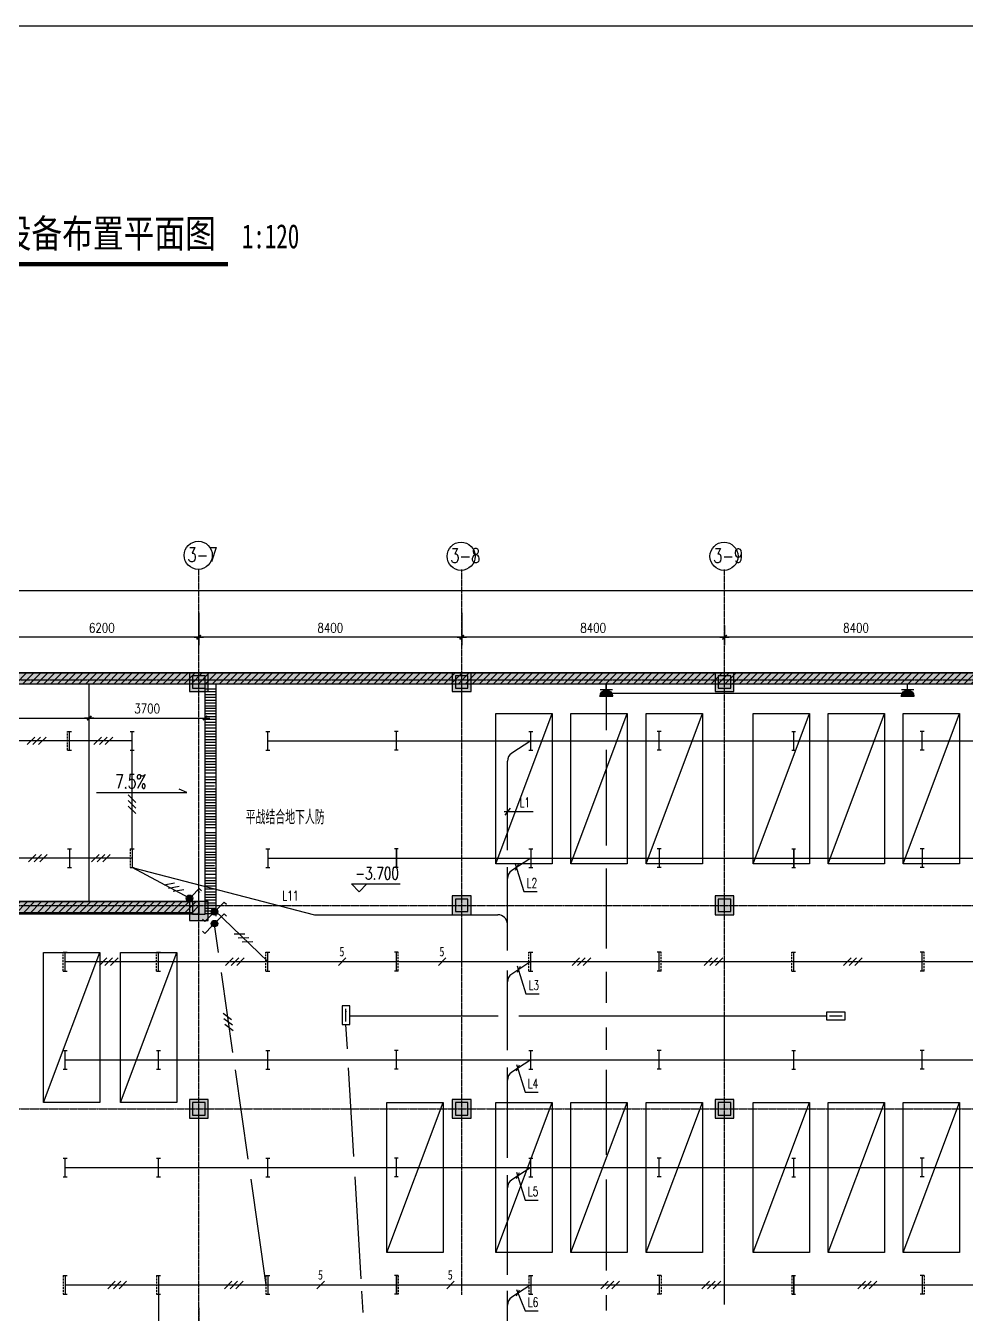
# Model space of a CAD drawing. Extents: x -170759 to 304867, y -311201 to 112352.
# Drawn here: x -56046 to -25995, y -109098 to -67941 of the extents above; entities that cross this region are included whole.
import ezdxf
from ezdxf.enums import TextEntityAlignment as Align

# ---------------------------------------------------------------- set-up
doc = ezdxf.new("R2010")
doc.units = 0
for name, pattern in [('DASHED', [0.75, 0.5, -0.25]), ('DOT2', [0.125, 0, -0.125]), ('DOTE', [2.42, 2, -0.2, 0.02, -0.2])]:
    doc.linetypes.add(name, pattern=pattern)
doc.layers.get('0').update_dxf_attribs({"linetype": 'CONTINUOUS'})
doc.layers.get('DEFPOINTS').update_dxf_attribs({"linetype": 'CONTINUOUS'})
for name, color, linetype in [('4', 2, 'DOT2'), ('AXIS', 3, 'CONTINUOUS'), ('DOTE', 251, 'CONTINUOUS'), ('EQUIP', 3, 'CONTINUOUS'), ('JJU', 251, 'CONTINUOUS'), ('PUB_DIM', 3, 'CONTINUOUS'), ('STAIR', 2, 'CONTINUOUS'), ('TC', 253, 'CONTINUOUS'), ('TEXT', 6, 'CONTINUOUS'), ('TXT', 3, 'CONTINUOUS'), ('WALL', 7, 'CONTINUOUS'), ('WIRE', 1, 'CONTINUOUS'), ('ZHU', 251, 'CONTINUOUS'), ('柱子', 170, 'CONTINUOUS'), ('标注', 7, 'CONTINUOUS')]:
    doc.layers.add(name, color=color, linetype=linetype)
doc.styles.add('-黑体', font='SIMHEI.TTF', dxfattribs={"width": 0.8})
doc.styles.add('DIM_FONT', font='SIMPLEX.shx', dxfattribs={"width": 0.8})
doc.styles.add('HZFS', font='txt.shx', dxfattribs={"width": 0.8, "bigfont": 'msi_fsx.shx'})
doc.styles.add('HZTXT', font='txt.shx', dxfattribs={"width": 0.8, "bigfont": 'hztxt.shx'})
doc.styles.add('SONG', font='SimSun.ttf', dxfattribs={"height": 600})
doc.styles.add('STYLE1', font='txt.shx', dxfattribs={"width": 0.8, "bigfont": 'HZTXT.shx'})
doc.dimstyles.new('AXIS', dxfattribs={"dimtxt": 300, "dimasz": 1, "dimexe": 250, "dimexo": 300, "dimgap": 150, "dimtad": 1, "dimdec": 0, "dimdsep": 46, "dimtxsty": 'DIM_FONT', "dimblk": '_DIMX', "dimblk1": '_DIMX', "dimblk2": '_DIMX', "dimcen": 2.5, "dimse1": 1, "dimse2": 1, "dimclrd": 3, "dimclre": 3, "dimclrt": 7, "dimadec": 0, "dimazin": 0, "dimtfac": 1, "dimtdec": 0, "dimtix": 1, "dimtmove": 2, "dimatfit": 3, "dimldrblk": '_DIMX', "dimfxl": 0, "dimtolj": 1, "dimtzin": 0, "dimarcsym": 0})
doc.dimstyles.new('NORMAL', dxfattribs={"dimtxt": 300, "dimasz": 1, "dimexe": 250, "dimexo": 300, "dimgap": 150, "dimtad": 1, "dimdec": 0, "dimzin": 0, "dimdsep": 46, "dimtxsty": 'DIM_FONT', "dimblk": '_DIMX', "dimblk1": '_DIMX', "dimblk2": '_DIMX', "dimsah": 1, "dimcen": 2.5, "dimclrt": 7, "dimadec": 0, "dimazin": 0, "dimtfac": 1, "dimtdec": 0, "dimtix": 1, "dimtmove": 2, "dimatfit": 3, "dimldrblk": '_DIMX', "dimfxl": 0, "dimtolj": 1, "dimtzin": 0, "dimarcsym": 0})
pattern_1 = [(50, (-108706.48, -140644.84), (364.3693, -31.8782), [38.1, -419.1]), (355, (-108706.48, -140644.84), (-70.4857, 382.1133), [30.48, -335.28]), (100.451, (-108676.1, -140647.5), (293.885, 350.2334), [32.38, -356.18]), (46.1842, (-108706.5, -140543.24), (542.158, -84.0847), [57.15, -628.65]), (96.6356, (-108661.3, -140550.25), (474.8085, 494.851), [48.57, -534.27]), (351.184, (-108706.5, -140543.24), (474.8092, 494.8502), [45.72, -502.92]), (21, (-108655.68, -140568.64), (303.2298, -204.531), [38.1, -419.1]), (326, (-108655.68, -140568.64), (123.604, 368.3759), [30.48, -335.28]), (71.4514, (-108630.4, -140585.7), (426.833, 163.8457), [32.38, -356.18]), (37.5, (-108706.48, -140644.84), (6.1772, 169.11008), [0, -331.216, 0, -340.36, 0, -336.55]), (7.5, (-108706.48, -140644.84), (133.63933, 200.36115), [0, -194.056, 0, -323.596, 0, -128.27]), (327.5, (-108819.76, -140644.84), (271.18119, -11.45749), [0, -127, 0, -396.24, 0, -525.78]), (317.5, (-108870.56, -140644.84), (296.25836, 50.853), [0, -165.1, 0, -263.144, 0, -373.38])]

# ---------------------------------------------------------------- blocks, each defined once
blk = doc.blocks.new('_DIMX')
blk.add_line((-150, 0), (150, 0))
at = {"const_width": 50}
blk.add_lwpolyline([(-70, -70), (70, 70)], dxfattribs=at)
blk = doc.blocks.new('*D688')
at = {"layer": 'DEFPOINTS', "color": 0}
for p in [(-98716, -85992), (-98716, -86769), (-16916, -86500)]:
    blk.add_point(p, dxfattribs=at)
at = {"layer": 'TC', "color": 0, "lineweight": -2}
for p, q in [((-98716, -86469), (-98716, -85742)), ((-16917, -85992), (-98715, -85992)), ((-16916, -86200), (-16916, -85742))]:
    blk.add_line(p, q, dxfattribs=at)
at = {"layer": 'TC', "color": 0, "lineweight": -2, "rotation": 180}
blk.add_blockref('_DIMX', (-98716, -85992), dxfattribs=at)
at = {"layer": 'TC', "color": 0, "lineweight": -2}
blk.add_blockref('_DIMX', (-16916, -85992), dxfattribs=at)
at = {"layer": 'TC', "color": 7, "insert": (-58490, -85692), "char_height": 300, "attachment_point": 5, "style": 'DIM_FONT'}
blk.add_mtext('\\A1;81800', dxfattribs=at)
blk = doc.blocks.new('*D737')
at = {"layer": 'DEFPOINTS', "color": 0}
for p in [(-42116, -86396, 0), (-33716, -86800, 0), (-42116, -87474)]:
    blk.add_point(p, dxfattribs=at)
at = {"layer": 'TC', "color": 0, "lineweight": -2}
for p, q in [((-42116, -86696), (-42116, -87724)), ((-33717, -87474), (-42115, -87474))]:
    blk.add_line(p, q, dxfattribs=at)
at = {"layer": 'TC', "color": 0, "lineweight": -2, "rotation": 180}
blk.add_blockref('_DIMX', (-42116, -87474), dxfattribs=at)
at = {"layer": 'TC', "color": 0, "lineweight": -2}
blk.add_blockref('_DIMX', (-33716, -87474), dxfattribs=at)
at = {"layer": 'TC', "color": 7, "insert": (-37916, -87174), "char_height": 300, "attachment_point": 5, "style": 'DIM_FONT'}
blk.add_mtext('\\A1;8400', dxfattribs=at)
blk = doc.blocks.new('_LINKPT1')
blk.add_line((0, 0), (0, 0))
blk = doc.blocks.new('M_Y4YTM')
for p, q in [((-1.2, 0.25), (-1.2, -0.25)), ((-1.2, 0), (1.2, 0)), ((1.2, 0.25), (1.2, -0.25))]:
    blk.add_line(p, q)
at = {"const_width": 0.14}
blk.add_lwpolyline([(-1.2, 0), (1.2, 0)], dxfattribs=at)
at = {"xscale": 0.002, "yscale": 0.002, "zscale": 0.002}
for p in [(-1.2, 0), (0, 0), (1.2, 0)]:
    blk.add_blockref('_LINKPT1', p, dxfattribs=at)
at = {"width": 0.8, "flags": 9}
blk.add_attdef('A', (0, 0), '', height=0.00002, dxfattribs=at)
blk = doc.blocks.new('_Y1QMM')
at = {"linetype": 'DASHED', "ltscale": 0.5}
blk.add_line((-1.2, 0.25), (1.2, 0.25), dxfattribs=at)
for p, q in [((-1.2, 0.25), (-1.2, -0.25)), ((-1.2, 0), (1.2, 0)), ((1.2, 0.25), (1.2, -0.25))]:
    blk.add_line(p, q)
at = {"const_width": 0.14}
blk.add_lwpolyline([(-1.2, 0), (1.2, 0)], dxfattribs=at)
at = {"xscale": 0.002, "yscale": 0.002, "zscale": 0.002}
for p in [(-1.2, 0), (0, 0), (1.2, 0)]:
    blk.add_blockref('_LINKPT1', p, dxfattribs=at)
at = {"style": 'DIM_FONT', "width": 0.8, "flags": 9}
blk.add_attdef('A', (0, 0), '', height=0.00002, dxfattribs=at)
blk = doc.blocks.new('_WIE3')
for p, q in [((-0.2, 0.4), (-1, -0.4)), ((0.4, 0.4), (-0.4, -0.4)), ((1, 0.4), (0.2, -0.4))]:
    blk.add_line(p, q)
at = {"width": 0.8}
blk.add_attdef('N', text='', height=1, dxfattribs=at).set_placement((-0.02, 1.06), align=Align.MIDDLE)
blk = doc.blocks.new('_WIE1')
blk.add_line((0.4, 0.4), (-0.4, -0.4))
at = {"width": 0.8}
blk.add_attdef('N', text='', height=1, dxfattribs=at).set_placement((-0.02, 1.06), align=Align.MIDDLE)
blk = doc.blocks.new('M_Y39DTS')
for p, q in [((0.6, 0.5), (-0.6, 0.5)), ((-0.6, 0.5), (-0.6, 0)), ((-0.6, 0), (0.6, 0)), ((-0.4, 0.25), (0.4, 0.25)), ((0.6, 0), (0.6, 0.5))]:
    blk.add_line(p, q)
blk.add_solid([(0.2, 0.2), (0.4, 0.25), (0.2, 0.3)])
for p in [(-0.6, 0.25), (0, 0.5), (0, 0), (0.6, 0.25)]:
    blk.add_blockref('_LINKPT1', p)
at = {"width": 0.8, "flags": 9}
blk.add_attdef('A', (0, 0), '', height=0.00002, dxfattribs=at)
blk = doc.blocks.new('*D738')
at = {"layer": 'DEFPOINTS', "color": 0}
for p in [(-50516, -86396, 0), (-42116, -86396, 0), (-50516, -87474)]:
    blk.add_point(p, dxfattribs=at)
at = {"layer": 'TC', "color": 0, "lineweight": -2}
for p, q in [((-50516, -86696), (-50516, -87724)), ((-42117, -87474), (-50515, -87474))]:
    blk.add_line(p, q, dxfattribs=at)
at = {"layer": 'TC', "color": 0, "lineweight": -2, "rotation": 180}
blk.add_blockref('_DIMX', (-50516, -87474), dxfattribs=at)
at = {"layer": 'TC', "color": 0, "lineweight": -2}
blk.add_blockref('_DIMX', (-42116, -87474), dxfattribs=at)
at = {"layer": 'TC', "color": 7, "insert": (-46316, -87174), "char_height": 300, "attachment_point": 5, "style": 'DIM_FONT'}
blk.add_mtext('\\A1;8400', dxfattribs=at)
blk = doc.blocks.new('M_X2')
for p, q in [((0.147, 0.356), (0.625, 0.833)), ((0.625, 0.833), (0.766, 0.692))]:
    blk.add_line(p, q)
blk.add_circle((0, 0.208), 0.208)
for points in [[(-0.18, 0.313), (0.18, 0.313), (-0.208, 0.208), (0.208, 0.208)], [(-0.18, 0.104), (0.18, 0.104), (-0.208, 0.208), (0.208, 0.208)], [(-0.104, 0.389), (0.104, 0.389), (-0.18, 0.313), (0.18, 0.313)], [(-0.104, 0.028), (0.104, 0.028), (-0.18, 0.104), (0.18, 0.104)], [(0, 0.417), (0, 0.417), (-0.104, 0.389), (0.104, 0.389)], [(0, 0), (0, 0), (-0.104, 0.028), (0.104, 0.028)]]:
    blk.add_solid(points)
for p in [(-0.208, 0.208), (0, 0.417), (0.208, 0.208), (0, 0)]:
    blk.add_blockref('_LINKPT1', p)
at = {"width": 0.8, "flags": 9}
blk.add_attdef('A', (0, 0), '', height=0.00002, dxfattribs=at)
blk = doc.blocks.new('M_X6')
for p, q in [((0.147, 0.356), (0.625, 0.833)), ((0.625, 0.833), (0.766, 0.692)), ((0.512, 0.72), (0.653, 0.579))]:
    blk.add_line(p, q)
blk.add_circle((0, 0.208), 0.208)
for points in [[(-0.18, 0.313), (0.18, 0.313), (-0.208, 0.208), (0.208, 0.208)], [(-0.18, 0.104), (0.18, 0.104), (-0.208, 0.208), (0.208, 0.208)], [(-0.104, 0.389), (0.104, 0.389), (-0.18, 0.313), (0.18, 0.313)], [(-0.104, 0.028), (0.104, 0.028), (-0.18, 0.104), (0.18, 0.104)], [(0, 0.417), (0, 0.417), (-0.104, 0.389), (0.104, 0.389)], [(0, 0), (0, 0), (-0.104, 0.028), (0.104, 0.028)]]:
    blk.add_solid(points)
for p in [(-0.208, 0.208), (0, 0.417), (0.208, 0.208), (0, 0)]:
    blk.add_blockref('_LINKPT1', p)
at = {"width": 0.8, "flags": 9}
blk.add_attdef('A', (0, 0), '', height=0.00002, dxfattribs=at)
blk = doc.blocks.new('*D740')
at = {"layer": 'DEFPOINTS', "color": 0}
for p in [(-50516, -86396, 0), (-56716, -87069, 0), (-56716, -87474)]:
    blk.add_point(p, dxfattribs=at)
at = {"layer": 'TC', "color": 0, "lineweight": -2}
for p, q in [((-56716, -87369), (-56716, -87724)), ((-50517, -87474), (-56715, -87474))]:
    blk.add_line(p, q, dxfattribs=at)
at = {"layer": 'TC', "color": 0, "lineweight": -2, "rotation": 180}
blk.add_blockref('_DIMX', (-56716, -87474), dxfattribs=at)
at = {"layer": 'TC', "color": 0, "lineweight": -2}
blk.add_blockref('_DIMX', (-50516, -87474), dxfattribs=at)
at = {"layer": 'TC', "color": 7, "insert": (-53616, -87174), "char_height": 300, "attachment_point": 5, "style": 'DIM_FONT'}
blk.add_mtext('\\A1;6200', dxfattribs=at)
blk = doc.blocks.new('*D741')
at = {"layer": 'DEFPOINTS', "color": 0}
for p in [(-33716, -86800, 0), (-25316, -86800, 0), (-33716, -87474)]:
    blk.add_point(p, dxfattribs=at)
at = {"layer": 'TC', "color": 0, "lineweight": -2}
for p, q in [((-33716, -87100), (-33716, -87724)), ((-25316, -87100), (-25316, -87724)), ((-25317, -87474), (-33715, -87474))]:
    blk.add_line(p, q, dxfattribs=at)
at = {"layer": 'TC', "color": 0, "lineweight": -2, "rotation": 180}
blk.add_blockref('_DIMX', (-33716, -87474), dxfattribs=at)
at = {"layer": 'TC', "color": 0, "lineweight": -2}
blk.add_blockref('_DIMX', (-25316, -87474), dxfattribs=at)
at = {"layer": 'TC', "color": 7, "insert": (-29516, -87174), "char_height": 300, "attachment_point": 5, "style": 'DIM_FONT'}
blk.add_mtext('\\A1;8400', dxfattribs=at)
blk = doc.blocks.new('M_X23')
for p, q in [((-0.5, 1.05), (-0.5, 1)), ((0.5, 1.05), (0.5, 1)), ((-0.5, 1), (0.5, 1)), ((0.5, 0.5), (-0.5, 0.5)), ((0, 0.5), (0, 0))]:
    blk.add_line(p, q)
blk.add_arc((0, 1), 0.5, 180, 0)
for points in [[(0.43, 0.75), (-0.43, 0.75), (0.5, 1), (-0.5, 1)], [(0.25, 0.57), (-0.25, 0.57), (0.43, 0.75), (-0.43, 0.75)], [(0, 0.5), (0, 0.5), (0.25, 0.57), (-0.25, 0.57)]]:
    blk.add_solid(points)
blk.add_blockref('_LINKPT1', (0, 0))
at = {"width": 0.8, "flags": 9}
blk.add_attdef('A', (0, 0), '', height=0.00002, dxfattribs=at)

msp = doc.modelspace()

# ---------------------------------------------------------------- hatches: boundary and pattern name
at = {"layer": 'WIRE'}
h = msp.add_hatch(dxfattribs=at)
h.set_pattern_fill('AR-CONC', scale=2, style=0)
h.set_pattern_definition(pattern_1)
h.paths.add_polyline_path([(-18486.48801, -111857.31182), (-16686.48801, -111857.31182), (-16686.48801, -88607.31182), (-77564.42559, -88607.31182), (-77564.42559, -88957.31182), (-17036.48801, -88957.31182), (-17036.48801, -110117.31182), (-18486.48801, -110117.31182), (-18486.48801, -110417.31182), (-17036.48801, -110417.31182), (-17036.48801, -111617.31182), (-18486.48801, -111617.31182)])
h = msp.add_hatch(dxfattribs=at)
h.set_pattern_fill('ANSI31', scale=50, style=0)
h.set_pattern_definition([(45, (-108706.48, -141520.32), (-112.2532, 112.2532), [])])
h.paths.add_polyline_path([(-18486.48801, -111857.31182), (-16686.48801, -111857.31182), (-16686.48801, -88607.31182), (-77564.42559, -88607.31182), (-77564.42559, -88957.31182), (-17036.48801, -88957.31182), (-17036.48801, -110117.31182), (-18486.48801, -110117.31182), (-18486.48801, -110417.31182), (-17036.48801, -110417.31182), (-17036.48801, -111617.31182), (-18486.48801, -111617.31182)])
h = msp.add_hatch(dxfattribs=at)
h.set_pattern_fill('AR-CONC', scale=2, style=0)
h.set_pattern_definition(pattern_1)
h.paths.add_polyline_path([(-98836.48801, -117848.06463), (-98836.48801, -116357.31182), (-98946.48801, -116357.31182), (-98946.48801, -95917.31182), (-50516.48801, -95917.31182), (-50516.48801, -96317.31182), (-98596.48801, -96323.7931), (-98596.48801, -116117.31182), (-97146.48801, -116117.31182), (-97146.48801, -116357.31182), (-98596.48801, -116357.31182), (-98596.48801, -117608.06463), (-97146.48801, -117608.06463), (-97146.48801, -117848.06463)])
h = msp.add_hatch(dxfattribs=at)
h.set_pattern_fill('ANSI31', scale=50, style=0)
h.set_pattern_definition([(45, (-108706.19, -142797.09), (-112.2532, 112.2532), [])])
h.paths.add_polyline_path([(-98836.19788, -117848.06459), (-98836.19788, -116357.31178), (-98946.19788, -116357.31178), (-98946.19788, -95917.31178), (-50516.19788, -95917.31178), (-50516.19788, -96317.31178), (-98596.19788, -96323.79306), (-98596.19788, -116117.31178), (-97146.19788, -116117.31178), (-97146.19788, -116357.31178), (-98596.19788, -116357.31178), (-98596.19788, -117608.06459), (-97146.19788, -117608.06459), (-97146.19788, -117848.06459)])
at = {"layer": '柱子'}
for points in [[(-50816.48801, -88607.31182), (-50816.48801, -89207.31182), (-50216.48801, -89207.31182), (-50216.48801, -88607.31182)], [(-42416.48801, -88607.31182), (-42416.48801, -89207.31182), (-41816.48801, -89207.31182), (-41816.48801, -88607.31182)], [(-34016.48801, -88607.31182), (-34016.48801, -89207.31182), (-33416.48801, -89207.31182), (-33416.48801, -88607.31182)], [(-42416.48801, -95737.31182), (-42416.48801, -96337.31182), (-41816.48801, -96337.31182), (-41816.48801, -95737.31182)], [(-34016.48801, -95737.31182), (-34016.48801, -96337.31182), (-33416.48801, -96337.31182), (-33416.48801, -95737.31182)], [(-50816.48801, -95917.31182), (-50816.48801, -96517.31182), (-50216.48801, -96517.31182), (-50216.48801, -95917.31182)], [(-50816.48801, -102237.31182), (-50816.48801, -102837.31182), (-50216.48801, -102837.31182), (-50216.48801, -102237.31182)], [(-42416.48801, -102237.31182), (-42416.48801, -102837.31182), (-41816.48801, -102837.31182), (-41816.48801, -102237.31182)], [(-34016.48801, -102237.31182), (-34016.48801, -102837.31182), (-33416.48801, -102837.31182), (-33416.48801, -102237.31182)]]:
    msp.add_hatch(color=170, dxfattribs=at).paths.add_polyline_path(points)

# ---------------------------------------------------------------- linework, layer by layer
msp.add_lwpolyline([(-105851.41103, -67940.96664), (-7344.01912, -67940.96664), (-7344.01912, -137495.39095), (-105851.41103, -137495.39095)], close=True)
at = {"layer": 'DOTE', "color": 251, "linetype": 'DOTE', "ltscale": 0.5}
for p, q in [((-50516.48801, -109414.4084, 0), (-50516.48801, -85305.68629, 0)), ((-42116.48801, -108478.79594, 0), (-42116.48801, -85305.68629, 0)), ((-33716.48801, -108782.64794, 0), (-33716.48801, -85305.68629, 0)), ((-101419.14559, -88837.31182, 0), (-12973.39897, -88837.31182, 0)), ((-98540.66683, -96037.31182, 0), (-12973.39897, -96037.31182, 0)), ((-98540.66683, -102537.31182, 0), (-12973.39897, -102537.31182, 0)), ((-50516.48801, -108896.22882, 0), (-50516.48801, -132369.20729, 0))]:
    msp.add_line(p, q, dxfattribs=at)
at = {"layer": 'JJU', "color": 251}
for p, q in [((-41026.96786, -94710.9574), (-39226.96786, -89910.9574)), ((-38626.96786, -94710.9574), (-36826.96786, -89910.9574)), ((-36226.96786, -94710.9574), (-34426.96786, -89910.9574)), ((-32805.26093, -94710.9574), (-31005.26093, -89910.9574)), ((-30405.26093, -94710.9574), (-28605.26093, -89910.9574)), ((-28005.26093, -94710.9574), (-26205.26093, -89910.9574)), ((-55481.56593, -102340.37451, 0), (-53681.56593, -97540.37451, 0)), ((-53021.56593, -102340.37451, 0), (-51221.56593, -97540.37451, 0)), ((-44507.97961, -107130.9574), (-42707.97961, -102330.9574)), ((-41026.96786, -107130.9574), (-39226.96786, -102330.9574)), ((-38626.96786, -107130.9574), (-36826.96786, -102330.9574)), ((-36226.96786, -107130.9574), (-34426.96786, -102330.9574)), ((-32805.26093, -107130.9574), (-31005.26093, -102330.9574)), ((-30405.26093, -107130.9574), (-28605.26093, -102330.9574)), ((-28005.26093, -107130.9574), (-26205.26093, -102330.9574))]:
    msp.add_line(p, q, dxfattribs=at)
for points in [[(-41026.96786, -89910.9574), (-39226.96786, -89910.9574), (-39226.96786, -94710.9574), (-41026.96786, -94710.9574)], [(-38626.96786, -89910.9574), (-36826.96786, -89910.9574), (-36826.96786, -94710.9574), (-38626.96786, -94710.9574)], [(-36226.96786, -89910.9574), (-34426.96786, -89910.9574), (-34426.96786, -94710.9574), (-36226.96786, -94710.9574)], [(-32805.26093, -89910.9574), (-31005.26093, -89910.9574), (-31005.26093, -94710.9574), (-32805.26093, -94710.9574)], [(-30405.26093, -89910.9574), (-28605.26093, -89910.9574), (-28605.26093, -94710.9574), (-30405.26093, -94710.9574)], [(-28005.26093, -89910.9574), (-26205.26093, -89910.9574), (-26205.26093, -94710.9574), (-28005.26093, -94710.9574)], [(-44507.97961, -102330.9574), (-42707.97961, -102330.9574), (-42707.97961, -107130.9574), (-44507.97961, -107130.9574)], [(-41026.96786, -102330.9574), (-39226.96786, -102330.9574), (-39226.96786, -107130.9574), (-41026.96786, -107130.9574)], [(-38626.96786, -102330.9574), (-36826.96786, -102330.9574), (-36826.96786, -107130.9574), (-38626.96786, -107130.9574)], [(-36226.96786, -102330.9574), (-34426.96786, -102330.9574), (-34426.96786, -107130.9574), (-36226.96786, -107130.9574)], [(-32805.26093, -102330.9574), (-31005.26093, -102330.9574), (-31005.26093, -107130.9574), (-32805.26093, -107130.9574)], [(-30405.26093, -102330.9574), (-28605.26093, -102330.9574), (-28605.26093, -107130.9574), (-30405.26093, -107130.9574)], [(-28005.26093, -102330.9574), (-26205.26093, -102330.9574), (-26205.26093, -107130.9574), (-28005.26093, -107130.9574)]]:
    msp.add_lwpolyline(points, close=True, dxfattribs=at)
at = {"layer": 'JJU', "color": 251, "elevation": 0}
for points in [[(-55481.56593, -97540.37451), (-53681.56593, -97540.37451), (-53681.56593, -102340.37451), (-55481.56593, -102340.37451)], [(-53021.56593, -97540.37451), (-51221.56593, -97540.37451), (-51221.56593, -102340.37451), (-53021.56593, -102340.37451)]]:
    msp.add_lwpolyline(points, close=True, dxfattribs=at)
at = {"layer": 'STAIR'}
msp.add_line((-54016.48801, -95917.31182, 0), (-54016.48801, -88957.31182, 0), dxfattribs=at)
at = {"layer": 'TC'}
for p, q in [((-50316.48801, -96181.14364, 0), (-50316.48801, -89101.14364, 0)), ((-50316.48801, -89124.09585, 0), (-49966.48801, -89124.09585, 0)), ((-50316.48801, -89209.40471, 0), (-49966.48801, -89209.40471, 0)), ((-50316.48801, -89307.23395, 0), (-49966.48801, -89307.23395, 0)), ((-49966.48801, -96384.96895, 0), (-49966.48801, -88957.31182, 0)), ((-50316.48801, -89391.72908, 0), (-49966.48801, -89391.72908, 0)), ((-50316.48801, -89480.68387, 0), (-49966.48801, -89480.68387, 0)), ((-50316.48801, -89565.99273, 0), (-49966.48801, -89565.99273, 0)), ((-50316.48801, -89663.82196, 0), (-49966.48801, -89663.82196, 0)), ((-50316.48801, -89737.61903, 0), (-49966.48801, -89737.61903, 0)), ((-50316.48801, -89826.57382, 0), (-49966.48801, -89826.57382, 0)), ((-50316.48801, -89911.88268, 0), (-49966.48801, -89911.88268, 0)), ((-50316.48801, -90009.71191, 0), (-49966.48801, -90009.71191, 0)), ((-50316.48801, -90094.20704, 0), (-49966.48801, -90094.20704, 0)), ((-50316.48801, -90183.16184, 0), (-49966.48801, -90183.16184, 0)), ((-50316.48801, -90268.47069, 0), (-49966.48801, -90268.47069, 0)), ((-50316.48801, -90366.29993, 0), (-49966.48801, -90366.29993, 0)), ((-50316.48801, -90471.15707, 0), (-49966.48801, -90471.15707, 0)), ((-50316.48801, -90560.11186, 0), (-49966.48801, -90560.11186, 0)), ((-50316.48801, -90645.42072, 0), (-49966.48801, -90645.42072, 0)), ((-50316.48801, -90743.24995, 0), (-49966.48801, -90743.24995, 0)), ((-50316.48801, -90827.74508, 0), (-49966.48801, -90827.74508, 0)), ((-50316.48801, -90916.69988, 0), (-49966.48801, -90916.69988, 0)), ((-50316.48801, -91002.00873, 0), (-49966.48801, -91002.00873, 0)), ((-50316.48801, -91099.83797, 0), (-49966.48801, -91099.83797, 0)), ((-50316.48801, -91173.63503, 0), (-49966.48801, -91173.63503, 0)), ((-50316.48801, -91262.58983, 0), (-49966.48801, -91262.58983, 0)), ((-50316.48801, -91347.89868, 0), (-49966.48801, -91347.89868, 0)), ((-50316.48801, -91445.72792, 0), (-49966.48801, -91445.72792, 0)), ((-50316.48801, -91530.22305, 0), (-49966.48801, -91530.22305, 0)), ((-50316.48801, -91619.17784, 0), (-49966.48801, -91619.17784, 0)), ((-50316.48801, -91704.4867, 0), (-49966.48801, -91704.4867, 0)), ((-50316.48801, -91802.31594, 0), (-49966.48801, -91802.31594, 0)), ((-50316.48801, -91933.71608, 0), (-49966.48801, -91933.71608, 0)), ((-50316.48801, -92019.02493, 0), (-49966.48801, -92019.02493, 0)), ((-50316.48801, -92116.85417, 0), (-49966.48801, -92116.85417, 0)), ((-50316.48801, -92221.71131, 0), (-50016.48801, -92221.71131, 0)), ((-50316.48801, -92310.6661, 0), (-49966.48801, -92310.6661, 0)), ((-50316.48801, -92395.97496, 0), (-49966.48801, -92395.97496, 0)), ((-50316.48801, -92493.8042, 0), (-49966.48801, -92493.8042, 0)), ((-50316.48801, -92578.29932, 0), (-49966.48801, -92578.29932, 0)), ((-50316.48801, -92667.25412, 0), (-49966.48801, -92667.25412, 0)), ((-50316.48801, -92752.56297, 0), (-49966.48801, -92752.56297, 0)), ((-50316.48801, -92850.39221, 0), (-49966.48801, -92850.39221, 0)), ((-50316.48801, -92924.18927, 0), (-49966.48801, -92924.18927, 0)), ((-50316.48801, -93013.14407, 0), (-49966.48801, -93013.14407, 0)), ((-50316.48801, -93098.45292, 0), (-49966.48801, -93098.45292, 0)), ((-50316.48801, -93196.28216, 0), (-49966.48801, -93196.28216, 0)), ((-50316.48801, -93280.77729, 0), (-49966.48801, -93280.77729, 0)), ((-50316.48801, -93369.73208, 0), (-49966.48801, -93369.73208, 0)), ((-50316.48801, -93455.04094, 0), (-49966.48801, -93455.04094, 0)), ((-50316.48801, -93552.87018, 0), (-49966.48801, -93552.87018, 0)), ((-50316.48801, -93706.18145, 0), (-49966.48801, -93706.18145, 0)), ((-50316.48801, -93795.13624, 0), (-49966.48801, -93795.13624, 0)), ((-50316.48801, -93880.4451, 0), (-49966.48801, -93880.4451, 0)), ((-50316.48801, -93978.27434, 0), (-49966.48801, -93978.27434, 0)), ((-50316.48801, -94062.76946, 0), (-49966.48801, -94062.76946, 0)), ((-50316.48801, -94151.72426, 0), (-49966.48801, -94151.72426, 0)), ((-50316.48801, -94237.03311, 0), (-49966.48801, -94237.03311, 0)), ((-50316.48801, -94334.86235, 0), (-49966.48801, -94334.86235, 0)), ((-50316.48801, -94408.65941, 0), (-49966.48801, -94408.65941, 0)), ((-50316.48801, -94497.61421, 0), (-49966.48801, -94497.61421, 0)), ((-50316.48801, -94582.92306, 0), (-49966.48801, -94582.92306, 0)), ((-50316.48801, -94680.7523, 0), (-49966.48801, -94680.7523, 0)), ((-50316.48801, -94765.24743, 0), (-50016.48801, -94765.24743, 0)), ((-50316.48801, -94854.20222, 0), (-49966.48801, -94854.20222, 0)), ((-50316.48801, -94939.51108, 0), (-49966.48801, -94939.51108, 0)), ((-50316.48801, -95037.34032, 0), (-49966.48801, -95037.34032, 0)), ((-50316.48801, -95156.90327, 0), (-49966.48801, -95156.90327, 0)), ((-50316.48801, -95241.3984, 0), (-49966.48801, -95241.3984, 0)), ((-50316.48801, -95330.3532, 0), (-49966.48801, -95330.3532, 0)), ((-50316.48801, -95415.66205, 0), (-49966.48801, -95415.66205, 0)), ((-50316.48801, -95513.49129, 0), (-49966.48801, -95513.49129, 0)), ((-50316.48801, -95605.04498, 0), (-49966.48801, -95605.04498, 0)), ((-50316.48801, -95689.54011, 0), (-49966.48801, -95689.54011, 0)), ((-50316.48801, -95778.4949, 0), (-49966.48801, -95778.4949, 0)), ((-50316.48801, -95862.99003, 0), (-49966.48801, -95862.99003, 0)), ((-50316.48801, -95951.94482, 0), (-49966.48801, -95951.94482, 0)), ((-50316.48801, -96036.43995, 0), (-49966.48801, -96036.43995, 0)), ((-50316.48801, -96125.39475, 0), (-49966.48801, -96125.39475, 0)), ((-50316.48801, -96209.88987, 0), (-49966.48801, -96209.88987, 0)), ((-50316.48801, -96298.84467, 0), (-49966.48801, -96298.84467, 0))]:
    msp.add_line(p, q, dxfattribs=at)
for centre in [(-50534.94492, -84856.2914, 0), (-42134.94492, -84887.64361, 0), (-33734.94492, -84887.64361, 0)]:
    msp.add_circle(centre, 449.77374, dxfattribs=at)
at = {"layer": 'TEXT', "color": 3, "const_width": 144}
msp.add_lwpolyline([(-59953.70096, -75557.6961), (-49580.34944, -75557.6961)], dxfattribs=at)
at = {"layer": 'TEXT', "color": 3}
msp.add_lwpolyline([(-45142.9319, -95351.37882), (-45392.9319, -95601.47746), (-45642.9319, -95351.37882), (-44085.24577, -95351.37882)], dxfattribs=at)
at = {"layer": 'TXT', "color": 3, "linetype": 'Continuous'}
for p, q in [((-53786.49623, -92437.31182, 0), (-50898.90411, -92437.31182, 0)), ((-50898.90411, -92437.31182, 0), (-51147.24661, -92329.51574))]:
    msp.add_line(p, q, dxfattribs=at)
at = {"layer": 'WALL'}
for p, q in [((-78316.48801, -88957.31182, 0), (-16686.48801, -88957.31182, 0)), ((-98946.48801, -95917.31182, 0), (-50716.48801, -95917.31182, 0))]:
    msp.add_line(p, q, dxfattribs=at)
at = {"layer": 'WALL', "elevation": 0}
for points in [[(-50716.48801, -89101.14364), (-50316.48801, -89101.14364), (-50316.48801, -88701.14364), (-50716.48801, -88701.14364)], [(-42316.48801, -89101.14364), (-41916.48801, -89101.14364), (-41916.48801, -88701.14364), (-42316.48801, -88701.14364)], [(-33916.48801, -89101.14364), (-33516.48801, -89101.14364), (-33516.48801, -88701.14364), (-33916.48801, -88701.14364)], [(-42316.48801, -96237.31182), (-41916.48801, -96237.31182), (-41916.48801, -95837.31182), (-42316.48801, -95837.31182)], [(-33916.48801, -96237.31182), (-33516.48801, -96237.31182), (-33516.48801, -95837.31182), (-33916.48801, -95837.31182)], [(-50716.48801, -96317.31182), (-50316.48801, -96317.31182), (-50316.48801, -95917.31182), (-50716.48801, -95917.31182)], [(-50716.48801, -102737.31182), (-50316.48801, -102737.31182), (-50316.48801, -102337.31182), (-50716.48801, -102337.31182)], [(-42316.48801, -102737.31182), (-41916.48801, -102737.31182), (-41916.48801, -102337.31182), (-42316.48801, -102337.31182)], [(-33916.48801, -102737.31182), (-33516.48801, -102737.31182), (-33516.48801, -102337.31182), (-33916.48801, -102337.31182)]]:
    msp.add_lwpolyline(points, close=True, dxfattribs=at)
for points in [[(-50716.48801, -95917.89915), (-51087.3582, -95917.31182), (-98946.48801, -95917.31182), (-98946.48801, -116357.31182), (-98836.48801, -116357.31182)], [(-98596.48801, -116117.31182), (-98596.48801, -96267.31182), (-50716.48801, -96267.31182)]]:
    msp.add_lwpolyline(points, dxfattribs=at)
at = {"layer": 'WIRE', "color": 7}
msp.add_line((-77564.42559, -88607.31182, 0), (-16686.48801, -88607.31182, 0), dxfattribs=at)
at = {"layer": 'WIRE'}
for p, q in [((-37496.36392, -88957.31182, 0), (-37496.36392, -90437.93705, 0)), ((-37496.36392, -89257.31182, 0), (-27906.73916, -89257.31182, 0)), ((-52649.3732, -90782.31182, 0), (-74649.3732, -90782.31182, 0)), ((-48308.04682, -90782.31182, 0), (-19004.9292, -90782.31182, 0)), ((-39908.04682, -90782.31182, 0), (-40519.78926, -91178.39062, 0)), ((-52649.3732, -94232.31182, 0), (-52649.3732, -91082.31182, 0)), ((-37496.36392, -91066.83738, 0), (-37496.36392, -94124.59553, 0)), ((-40656.74267, -94274.88442), (-40656.74267, -91430.21557)), ((-52649.3732, -94532.31182, 0), (-74649.3732, -94532.31182, 0)), ((-48308.04682, -94532.31182, 0), (-19004.9292, -94532.31182, 0)), ((-39908.04682, -94532.31182, 0), (-40519.78926, -94928.39062, 0)), ((-52649.3732, -94832.31182), (-46821.7609, -96337.22546)), ((-50816.48801, -95813.14516, 0), (-52649.3732, -94832.31182, 0)), ((-40656.74267, -97483.10873), (-40656.74267, -94815.40898)), ((-37496.36392, -94861.92749, 0), (-37496.36392, -97420.90249, 0)), ((-50014.80318, -96194.11058), (-48308.04682, -97834.81182)), ((-46821.7609, -96337.22546), (-40956.74267, -96337.22546)), ((-50014.80318, -96725.28366), (-49897.53589, -97540.96507, 0)), ((-54790.76747, -97834.81182, 0), (-19004.9292, -97834.81182, 0)), ((-39908.04682, -97834.81182, 0), (-40519.78926, -98230.89062, 0)), ((-49805.75431, -98179.37429, 0), (-49438.62799, -100733.01142, 0)), ((-40656.74267, -100664.17182), (-40656.74267, -98113.55438, 0)), ((-37496.36392, -98158.23445, 0), (-37496.36392, -99154.55757, 0)), ((-40955.94677, -99573.86712), (-45689.01837, -99573.86712)), ((-30463.07149, -99573.86712), (-40287.91566, -99573.86712)), ((-45767.48953, -100622.12419), (-45814.01837, -99845.38267)), ((-37496.36392, -99934.98103, 0), (-37496.36392, -100647.54028, 0)), ((-54790.76747, -100969.81182, 0), (-19004.9292, -100969.81182, 0)), ((-45561.51716, -104060.57849), (-45731.26226, -101226.89373)), ((-40656.74267, -104106.4222), (-40656.74267, -101218.15469)), ((-39908.04682, -100969.81182, 0), (-40519.78926, -101365.89062, 0)), ((-49358.32382, -101291.58679, 0), (-48947.56068, -104148.75047, 0)), ((-37496.36392, -101292.23792, 0), (-37496.36392, -104006.7517, 0)), ((-54790.76747, -104412.31182, 0), (-19004.9292, -104412.31182, 0)), ((-39908.04682, -104412.31182, 0), (-40519.78926, -104808.39062, 0)), ((-48856.49577, -104782.17478, 0), (-48370.54682, -108162.31182, 0)), ((-45327.59356, -107965.64396), (-45522.49856, -104711.94579)), ((-40656.74267, -107842.57848), (-40656.74267, -104660.40532)), ((-37496.36392, -104791.63294, 0), (-37496.36392, -107705.27638, 0)), ((-54790.76747, -108162.31182, 0), (-19004.9292, -108162.31182, 0)), ((-39908.04682, -108162.31182, 0), (-40519.78926, -108558.39062, 0)), ((-51807.56837, -108462.31182, 0), (-51807.56837, -110959.35158, 0)), ((-45263.30779, -109038.81548), (-45304.13769, -108357.21071)), ((-40656.74267, -109711.23591), (-40656.74267, -108346.48602)), ((-37496.36392, -108485.69854, 0), (-37496.36392, -108984.26322, 0))]:
    msp.add_line(p, q, dxfattribs=at)
at = {"layer": 'WIRE', "color": 7, "elevation": 0}
msp.add_lwpolyline([(-18486.48801, -111857.31182), (-16686.48801, -111857.31182), (-16686.48801, -88607.31182), (-77564.42559, -88607.31182), (-77564.42559, -88957.31182), (-17036.48801, -88957.31182), (-17036.48801, -110117.31182), (-18486.48801, -110117.31182), (-18486.48801, -110417.31182), (-17036.48801, -110417.31182), (-17036.48801, -111617.31182), (-18486.48801, -111617.31182)], close=True, dxfattribs=at)
at = {"layer": 'WIRE'}
for centre, start, end in [((-40356.74267, -91430.21557, 0), 122.921444249, 180), ((-40356.74267, -95180.21557, 0), 122.921444249, 180), ((-40956.74267, -96637.22546), 0, 90), ((-40356.74267, -98482.71557, 0), 122.921444249, 180), ((-40356.74267, -101617.71557, 0), 122.921444249, 180), ((-40356.74267, -105060.21557, 0), 122.921444249, 180), ((-40356.74267, -108810.21557, 0), 122.921444249, 180)]:
    msp.add_arc(centre, 300, start, end, dxfattribs=at)
at = {"layer": 'ZHU', "elevation": 0}
msp.add_lwpolyline([(-98836.48801, -117848.06463), (-98836.48801, -116357.31182), (-98946.48801, -116357.31182), (-98946.48801, -95917.31182), (-50516.48801, -95917.31182), (-50516.48801, -96317.31182), (-98596.48801, -96323.7931), (-98596.48801, -116117.31182), (-97146.48801, -116117.31182), (-97146.48801, -116357.31182), (-98596.48801, -116357.31182), (-98596.48801, -117608.06463), (-97146.48801, -117608.06463), (-97146.48801, -117848.06463)], close=True, dxfattribs=at)
at = {"layer": '柱子', "color": 170, "elevation": 0}
for points in [[(-50816.48801, -88607.31182), (-50816.48801, -89207.31182), (-50216.48801, -89207.31182), (-50216.48801, -88607.31182), (-50816.48801, -88607.31182)], [(-42416.48801, -88607.31182), (-42416.48801, -89207.31182), (-41816.48801, -89207.31182), (-41816.48801, -88607.31182), (-42416.48801, -88607.31182)], [(-34016.48801, -88607.31182), (-34016.48801, -89207.31182), (-33416.48801, -89207.31182), (-33416.48801, -88607.31182), (-34016.48801, -88607.31182)], [(-42416.48801, -95737.31182), (-42416.48801, -96337.31182), (-41816.48801, -96337.31182), (-41816.48801, -95737.31182), (-42416.48801, -95737.31182)], [(-34016.48801, -95737.31182), (-34016.48801, -96337.31182), (-33416.48801, -96337.31182), (-33416.48801, -95737.31182), (-34016.48801, -95737.31182)], [(-50816.48801, -95917.31182), (-50816.48801, -96517.31182), (-50216.48801, -96517.31182), (-50216.48801, -95917.31182), (-50816.48801, -95917.31182)], [(-50816.48801, -102237.31182), (-50816.48801, -102837.31182), (-50216.48801, -102837.31182), (-50216.48801, -102237.31182), (-50816.48801, -102237.31182)], [(-42416.48801, -102237.31182), (-42416.48801, -102837.31182), (-41816.48801, -102837.31182), (-41816.48801, -102237.31182), (-42416.48801, -102237.31182)], [(-34016.48801, -102237.31182), (-34016.48801, -102837.31182), (-33416.48801, -102837.31182), (-33416.48801, -102237.31182), (-34016.48801, -102237.31182)]]:
    msp.add_lwpolyline(points, dxfattribs=at)
at = {"layer": '标注'}
for p, q in [((-40569.9392, -92932.95773), (-40743.54613, -93154.73717)), ((-40759.32457, -93043.84745), (-39829.76952, -93043.84745)), ((-40314.48211, -94729.71026, 0), (-40406.73113, -94920.94217, 0)), ((-40403.30917, -94708.95867), (-40129.04393, -95599.71105)), ((-40129.04393, -95599.71105), (-39707.09694, -95599.71105)), ((-40253.04612, -97992.43291, 0), (-40345.29513, -98183.66482, 0)), ((-40341.87318, -97971.68132, 0), (-40067.60794, -98862.4337, 0)), ((-40067.60794, -98862.4337, 0), (-39645.66094, -98862.4337, 0)), ((-40278.78273, -101138.11616, 0), (-40371.03175, -101329.34807, 0)), ((-40367.6098, -101117.36457, 0), (-40093.34456, -102008.11695, 0)), ((-40093.34456, -102008.11695, 0), (-39671.39756, -102008.11695, 0)), ((-40278.78273, -104580.61616, 0), (-40371.03175, -104771.84807, 0)), ((-40367.6098, -104559.86457, 0), (-40093.34456, -105450.61695, 0)), ((-40093.34456, -105450.61695, 0), (-39671.39756, -105450.61695, 0)), ((-40278.78273, -108330.61616, 0), (-40371.03175, -108521.84807, 0)), ((-40367.6098, -108309.86457, 0), (-40093.34456, -108990.75767, 0)), ((-40093.34456, -108990.75767, 0), (-39671.39756, -108990.75767, 0))]:
    msp.add_line(p, q, dxfattribs=at)

# ---------------------------------------------------------------- block references
at = {"layer": 'EQUIP'}
for name, p, xscale, yscale, zscale, rotation in [('M_X23', (-37496.36392, -88957.31182, 0), -400, 400, 400, 180), ('M_X23', (-27867.96287, -88957.31182, 0), -400, 400, 400, 180), ('_Y1QMM', (-54649.3732, -90782.31182, 0), 250, 250, 250, 90), ('M_Y4YTM', (-52649.3732, -90782.31182, 0), 250, 250, 250, 90), ('M_Y4YTM', (-48308.04682, -90782.31182, 0), 250, 250, 250, 90), ('M_Y4YTM', (-44204.9292, -90782.31182, 0), -250, 250, 250, 270), ('M_Y4YTM', (-39908.04682, -90782.31182, 0), 250, 250, 250, 90), ('M_Y4YTM', (-35804.9292, -90782.31182, 0), -250, 250, 250, 270), ('M_Y4YTM', (-31508.04682, -90782.31182, 0), 250, 250, 250, 90), ('M_Y4YTM', (-27404.9292, -90782.31182, 0), -250, 250, 250, 270), ('M_Y4YTM', (-54649.3732, -94532.31182, 0), -250, 250, 250, 90), ('_Y1QMM', (-52649.3732, -94532.31182, 0), -250, 250, 250, 90), ('M_Y4YTM', (-48308.04682, -94532.31182, 0), -250, 250, 250, 90), ('M_Y4YTM', (-44204.9292, -94532.31182, 0), 250, 250, 250, 270), ('M_Y4YTM', (-39908.04682, -94532.31182, 0), -250, 250, 250, 90), ('M_Y4YTM', (-35804.9292, -94532.31182, 0), 250, 250, 250, 270), ('M_Y4YTM', (-31508.04682, -94532.31182, 0), -250, 250, 250, 90), ('M_Y4YTM', (-27404.9292, -94532.31182, 0), 250, 250, 250, 270), ('M_X2', (-50014.80318, -96142.02724), 500, 500, 500, 180), ('M_X2', (-50014.80318, -96516.95032), 500, 500, 500, 180), ('_Y1QMM', (-54790.76747, -97834.81182, 0), 250, 250, 250, 90), ('_Y1QMM', (-51807.56837, -97834.81182, 0), 250, 250, 250, 90), ('_Y1QMM', (-48308.04682, -97834.81182, 0), 250, 250, 250, 90), ('_Y1QMM', (-44204.9292, -97834.81182, 0), -250, 250, 250, 270), ('_Y1QMM', (-39908.04682, -97834.81182, 0), 250, 250, 250, 90), ('_Y1QMM', (-35804.9292, -97834.81182, 0), -250, 250, 250, 270), ('_Y1QMM', (-31508.04682, -97834.81182, 0), 250, 250, 250, 90), ('_Y1QMM', (-27404.9292, -97834.81182, 0), -250, 250, 250, 270), ('M_Y39DTS', (-45689.01837, -99545.38267), 500, 500, 500, 90), ('M_Y39DTS', (-30163.07149, -99448.86712), 500, 500, 500, 180), ('M_Y4YTM', (-54790.76747, -100969.81182, 0), 250, 250, 250, 90), ('M_Y4YTM', (-51807.56837, -100969.81182, 0), 250, 250, 250, 90), ('M_Y4YTM', (-48308.04682, -100969.81182, 0), 250, 250, 250, 90), ('M_Y4YTM', (-44204.9292, -100969.81182, 0), -250, 250, 250, 270), ('M_Y4YTM', (-39908.04682, -100969.81182, 0), 250, 250, 250, 90), ('M_Y4YTM', (-35804.9292, -100969.81182, 0), -250, 250, 250, 270), ('M_Y4YTM', (-31508.04682, -100969.81182, 0), 250, 250, 250, 90), ('M_Y4YTM', (-27404.9292, -100969.81182, 0), -250, 250, 250, 270), ('M_Y4YTM', (-54790.76747, -104412.31182, 0), 250, 250, 250, 90), ('M_Y4YTM', (-51807.56837, -104412.31182, 0), 250, 250, 250, 90), ('M_Y4YTM', (-48308.04682, -104412.31182, 0), 250, 250, 250, 90), ('M_Y4YTM', (-44204.9292, -104412.31182, 0), -250, 250, 250, 270), ('M_Y4YTM', (-39908.04682, -104412.31182, 0), 250, 250, 250, 90), ('M_Y4YTM', (-35804.9292, -104412.31182, 0), -250, 250, 250, 270), ('M_Y4YTM', (-31508.04682, -104412.31182, 0), 250, 250, 250, 90), ('M_Y4YTM', (-27404.9292, -104412.31182, 0), -250, 250, 250, 270), ('_Y1QMM', (-54790.76747, -108162.31182, 0), -250, 250, 250, 90), ('_Y1QMM', (-51807.56837, -108162.31182, 0), -250, 250, 250, 90), ('_Y1QMM', (-48308.04682, -108162.31182, 0), -250, 250, 250, 90), ('_Y1QMM', (-44204.9292, -108162.31182, 0), 250, 250, 250, 270), ('_Y1QMM', (-39908.04682, -108162.31182, 0), -250, 250, 250, 90), ('_Y1QMM', (-35804.9292, -108162.31182, 0), 250, 250, 250, 270), ('_Y1QMM', (-31508.04682, -108162.31182, 0), -250, 250, 250, 90), ('_Y1QMM', (-27404.9292, -108162.31182, 0), 250, 250, 250, 270)]:
    msp.add_blockref(name, p, dxfattribs=dict(at, xscale=xscale, yscale=yscale, zscale=zscale, rotation=rotation))
at = {"layer": 'EQUIP', "xscale": 500, "yscale": 500, "zscale": 500}
for name, p in [('M_X6', (-50816.48801, -95917.31182, 0)), ('M_X2', (-50014.80318, -96350.36058)), ('M_X2', (-50014.80318, -96725.28366))]:
    msp.add_blockref(name, p, dxfattribs=at)
at = {"layer": 'PUB_DIM', "xscale": 300, "yscale": 300, "zscale": 300}
for p in [(-55698.76592, -90782.31182, 0), (-53568.24896, -90782.31182, 0), (-55660.72068, -94532.31182, 0), (-53644.33861, -94532.31182, 0), (-53395.12183, -97834.81182, 0), (-49362.35769, -97834.81182, 0), (-38291.27934, -97834.81182, 0), (-34068.29023, -97834.81182, 0), (-29617.03216, -97834.81182, 0), (-53124.82347, -108162.31182, 0), (-49396.41918, -108162.31182, 0), (-37374.21683, -108162.31182, 0), (-34140.39655, -108162.31182, 0), (-29156.50882, -108162.31182, 0)]:
    msp.add_blockref('_WIE3', p, dxfattribs=at)
at = {"layer": 'PUB_DIM', "yscale": 300, "zscale": 300}
for p, xscale, rotation in [((-52649.3732, -92808.47753, 0), 300, 90), ((-51313.29028, -95465.97616, 0), 300.0000000000058, 325.0538999999989), ((-49090.27884, -97082.85386), 300.0000000000088, 316.1304999999999), ((-49577.54002, -99766.77474, 0), 299.999999999991, 278.1811000000008)]:
    msp.add_blockref('_WIE3', p, dxfattribs=dict(at, xscale=xscale, rotation=rotation))
at = {"layer": 'PUB_DIM', "xscale": 300, "yscale": 300, "zscale": 300}
for p in [(-45938.31286, -97834.81182, 0), (-42742.53782, -97834.81182, 0), (-46623.12183, -108162.31182, 0), (-42476.2232, -108162.31182, 0)]:
    msp.add_blockref('_WIE1', p, dxfattribs=at).add_auto_attribs({'N': '5'})

# ---------------------------------------------------------------- texts
at = {"layer": '4', "style": 'STYLE1', "width": 0.75}
for s, p in [('3-7', (-50878.26984, -85061.02973, 0)), ('3-8', (-42478.26984, -85092.38194, 0)), ('3-9', (-34078.26984, -85092.38194, 0))]:
    msp.add_text(s, height=450, dxfattribs=at).set_placement(p)
at = {"layer": 'TEXT', "color": 3, "ltscale": 1000, "style": 'SONG', "width": 0.8}
msp.add_text('变配电房设备布置平面图', height=900, dxfattribs=at).set_placement((-60776.12729, -75024.33036, 0))
at = {"layer": 'TEXT', "color": 3, "width": 0.7}
for s, height, style, p in [('1:120', 771.428571, '-黑体', (-49143.35761, -75049.53277, 0)), ('-3.700', 400, 'HZTXT', (-45516.19231, -95214.72699))]:
    msp.add_text(s, height=height, dxfattribs=dict(at, style=style)).set_placement(p)
at = {"layer": 'TXT', "color": 3, "linetype": 'Continuous', "style": 'HZTXT', "width": 0.7}
for s, p in [('7.5%', (-53189.43273, -92304.30033)), ('平战结合地下人防', (-49016.23315, -93448.4393))]:
    msp.add_text(s, height=450, dxfattribs=at).set_placement(p)
at = {"layer": '标注', "linetype": 'Continuous', "style": 'HZFS', "width": 0.7}
for s, p in [('L1', (-40266.70096, -92897.59465)), ('L2', (-40038.3888, -95473.05665)), ('L11', (-47842.91489, -95877.73213)), ('L3', (-39976.9528, -98735.7793, 0)), ('L4', (-40002.68942, -101881.46255, 0)), ('L5', (-40002.68942, -105323.96255, 0)), ('L6', (-40002.68942, -108864.10327, 0))]:
    msp.add_text(s, height=300, dxfattribs=at).set_placement(p)

# ---------------------------------------------------------------- dimensions: what is measured, and where the dimension line sits
at = {"layer": 'AXIS'}
for base, p1, p2 in [((-54016.48801, -90053.2596), (-73716.48801, -90053.27283, 0), (-54016.48801, -90521.18396, 0)), ((-50316.48801, -90053.2596), (-54016.48801, -90521.18396, 0), (-50316.48801, -90009.71191, 0))]:
    msp.add_linear_dim(base=base, p1=p1, p2=p2, dimstyle='AXIS', override={"dimse1": 1}, dxfattribs=at).render()
at = {"layer": 'TC'}
dim = msp.add_linear_dim(base=(-98716.48801, -85992.07589), p1=(-16916.48801, -86500.12849), p2=(-98716.48801, -86769.4787), dimstyle='NORMAL', dxfattribs=at)
dim.commit()
dim.dimension.update_dxf_attribs({"geometry": '*D688', "text_midpoint": (-58490.11857, -85692.07589), "dimtype": 160})
for base, p1, p2, picture, middle in [((-56716.48801, -87473.50435), (-50516.48801, -86396.10219, 0), (-56716.48801, -87069.4787, 0), '*D740', (-53616.48801, -87173.50435)), ((-50516.48801, -87473.50435), (-42116.48801, -86396.10219, 0), (-50516.48801, -86396.10219, 0), '*D738', (-46316.48801, -87173.50435)), ((-42116.48801, -87473.50435), (-33716.48801, -86800.12849, 0), (-42116.48801, -86396.10219, 0), '*D737', (-37916.48801, -87173.50435))]:
    dim = msp.add_linear_dim(base=base, p1=p1, p2=p2, dimstyle='NORMAL', override={"dimse1": 1}, dxfattribs=at)
    dim.commit()
    dim.dimension.update_dxf_attribs({"geometry": picture, "text_midpoint": middle})
dim = msp.add_linear_dim(base=(-33716.48801, -87473.50435), p1=(-25316.48801, -86800.12849, 0), p2=(-33716.48801, -86800.12849, 0), dimstyle='NORMAL', dxfattribs=at)
dim.commit()
dim.dimension.update_dxf_attribs({"geometry": '*D741', "text_midpoint": (-29516.48801, -87173.50435)})

doc.saveas('drawing.dxf')
